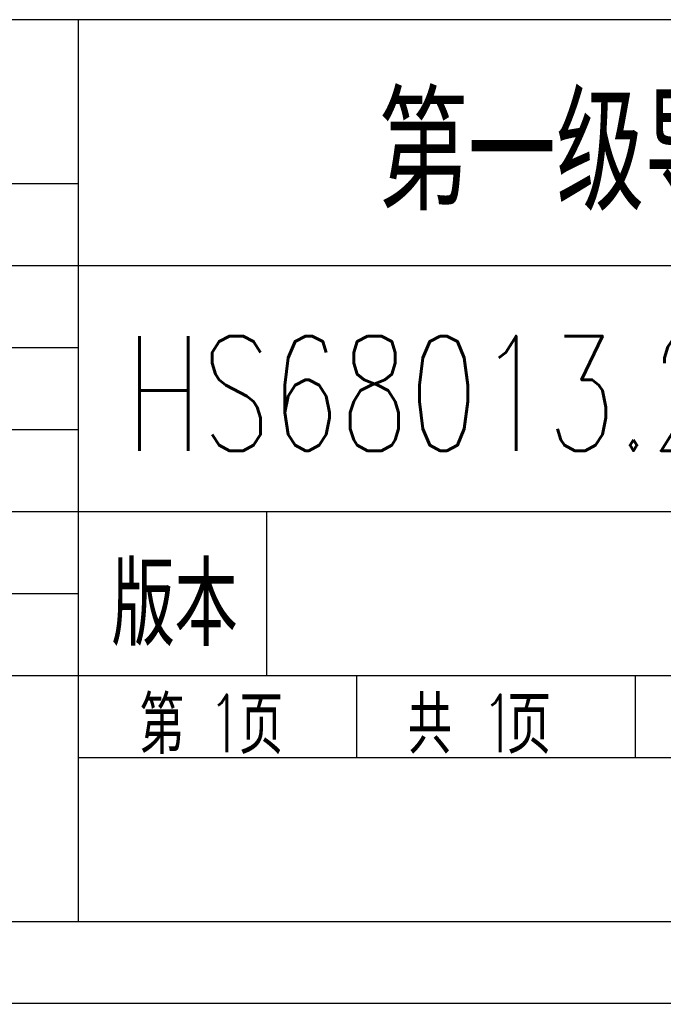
# Model space of a CAD drawing. Header units: inches. Extents: x 1744 to 2164, y 494 to 791.
# Drawn here: x 2085.9 to 2125.2, y 493.6 to 553.6 of the extents above; entities that cross this region are included whole.
import ezdxf
from ezdxf.enums import TextEntityAlignment as Align

# ---------------------------------------------------------------- set-up
doc = ezdxf.new("R2010")
doc.units = ezdxf.units.IN
doc.header["$MEASUREMENT"] = 0
for name, color, linetype, lineweight in [('1轮廓实线层', 7, 'Continuous', 0), ('2细线层', 1, 'Continuous', 0), ('6文字层', 3, 'Continuous', 0), ('图框层', 7, 'Continuous', 0)]:
    doc.layers.add(name, color=color, linetype=linetype, lineweight=lineweight)
doc.styles.add('HCTC', font='ROMANS.SHX', dxfattribs={"width": 0.7, "bigfont": 'INTECAD.SHX'})
doc.styles.add('日期', font='', dxfattribs={"width": 0.6})
doc.styles.add('更改文件号', font='', dxfattribs={"width": 0.7})
doc.styles.get('日期').set_extended_font_data('KaiTi_GB2312')
doc.styles.get('更改文件号').set_extended_font_data('KaiTi_GB2312')

# ---------------------------------------------------------------- blocks, each defined once
blk = doc.blocks.new('ZwmFrameMain_A3^_^中文^_^landscape')
at = {"color": 6, "linetype": 'Continuous'}
blk.add_line((0, 0), (390, 0), dxfattribs=at)
at = {"color": 7, "linetype": 'Continuous'}
blk.add_line((-25, -5), (395, -5), dxfattribs=at)
blk = doc.blocks.new('ZwmFrameMain_中文图纸标题栏')
at = {"layer": '1轮廓实线层', "color": 7, "linetype": 'Continuous'}
blk.add_line((0, 55), (-180, 55), dxfattribs=at)
at = {"layer": '2细线层', "color": 1, "linetype": 'Continuous'}
for p, q in [((-70, 0), (-70, 55)), ((-115, 45), (-70, 45)), ((-180, 40), (-70, 40)), ((-70.097, 40), (-0.097, 40)), ((-180, 35), (-70, 35)), ((-180, 30), (-70, 30)), ((-180, 25), (-70, 25)), ((-70.097, 25), (-0.097, 25)), ((-180, 20), (-70, 20)), ((-180, 15), (0, 15)), ((-53, 10), (-53, 15)), ((-36, 10), (-36, 15)), ((-70, 10), (0, 10)), ((-180, 0), (0, 0))]:
    blk.add_line(p, q, dxfattribs=at)
at = {"layer": '2细线层'}
blk.add_line((-58.512, 15), (-58.512, 25), dxfattribs=at)
at = {"layer": '6文字层', "color": 3, "style": 'HCTC', "width": 0.7}
for s, height, p in [('版本', 5, (-67.981, 16.804)), ('第  页', 3.5, (-66.254, 10.21)), ('共  页', 3.5, (-49.901, 10.227))]:
    blk.add_text(s, height=height, dxfattribs=at).set_placement(p)
at = {"layer": '6文字层'}
for tag, height, style, width, p, p2 in [('更改文件号9', 3.5, '更改文件号', 0.560806, (-162.763, 50.705), (-147.237, 50.705)), ('图样名称', 7, 'HCTC', 1.986851, (-66.237, 43.361), (-4.681, 43.361)), ('更改文件号8', 3.5, '更改文件号', 0.560806, (-162.763, 45.705), (-147.237, 45.705)), ('更改文件号7', 3.5, '更改文件号', 0.560806, (-162.763, 40.705), (-147.237, 40.705)), ('设计日期', 3.5, '日期', 0.675467, (-88.203, 40.705), (-74.603, 40.705)), ('更改文件号6', 3.5, '更改文件号', 0.560806, (-162.763, 35.705), (-147.237, 35.705)), ('校对日期', 3.5, '日期', 0.684112, (-88.188, 35.705), (-74.413, 35.705)), ('图样代号', 7, 'HCTC', 1.9994, (-67.109, 28.705), (-5.553, 28.705)), ('更改文件号5', 3.5, '更改文件号', 0.560806, (-162.763, 30.705), (-147.237, 30.705)), ('工艺日期', 3.5, '日期', 0.684112, (-88.188, 30.705), (-74.413, 30.705)), ('更改文件号4', 3.5, '更改文件号', 0.560806, (-162.763, 25.705), (-147.237, 25.705)), ('标准日期', 3.5, '日期', 0.684112, (-88.188, 25.705), (-74.413, 25.705)), ('更改文件号3', 3.5, '更改文件号', 0.560806, (-162.763, 20.705), (-147.237, 20.705)), ('审核日期', 3.5, '日期', 0.685221, (-88.366, 20.705), (-74.569, 20.705)), ('版本', 5, 'HCTC', 4.623419, (-55.235, 16.804), (-3.435, 16.804)), ('更改文件号2', 3.5, '更改文件号', 0.560806, (-162.763, 15.705), (-147.237, 15.705)), ('批准日期', 3.5, '日期', 0.662814, (-87.797, 15.705), (-74.452, 15.705)), ('更改文件号1', 3.5, '更改文件号', 0.560806, (-162.763, 10.705), (-147.237, 10.705)), ('比例', 3.5, 'HCTC', 2.043531, (-17.476, 10.282), (-2.178, 10.282)), ('项目', 5, 'HCTC', 6.289589, (-66.563, 1.476), (-3.667, 1.476))]:
    blk.add_attdef(tag, text='', height=height, dxfattribs=dict(at, style=style, width=width)).set_placement(p, p2, align=Align.FIT)
at = {"layer": '6文字层', "style": 'HCTC'}
for tag, width, p in [('更改者9', 0.980263, (-137.891, 52.454)), ('更改者8', 0.980263, (-137.891, 47.454)), ('更改者7', 0.980263, (-137.891, 42.454)), ('更改者6', 0.980263, (-137.891, 37.454)), ('校对人员', 0.87498, (-103.685, 37.454)), ('更改者5', 0.980263, (-137.891, 32.454)), ('工艺人员', 0.87498, (-103.685, 32.454)), ('更改者4', 0.969124, (-137.891, 27.454)), ('标准人员', 0.87498, (-103.685, 27.454)), ('更改者3', 0.980263, (-137.891, 22.454)), ('审核者', 1.14213, (-103.685, 22.454)), ('更改者2', 0.980263, (-137.891, 17.454)), ('批准者', 1.14213, (-103.685, 17.454)), ('更改者1', 1.052875, (-137.891, 12.454))]:
    blk.add_attdef(tag, text='', height=3.5, dxfattribs=dict(at, width=width)).set_placement(p, align=Align.MIDDLE)
at = {"layer": '6文字层', "style": 'HCTC', "flags": 4}
for tag, height, width, p, p2 in [('部门名称', 4.5, 0.603383, (-128.815, 47.279), (-74.64, 47.279)), ('第几页', 3.5, 1.835782, (-62.733, 10.325), (-59.368, 10.325)), ('共几页', 3.5, 1.728128, (-45.941, 10.325), (-42.773, 10.325))]:
    blk.add_attdef(tag, text='', height=height, dxfattribs=dict(at, width=width)).set_placement(p, p2, align=Align.FIT)
at = {"layer": '6文字层', "style": 'HCTC', "width": 0.874997}
blk.add_attdef('设计人员', text='', height=3.5, rotation=0.36438, dxfattribs=at).set_placement((-103.685, 42.538), align=Align.MIDDLE)

msp = doc.modelspace()

# ---------------------------------------------------------------- block references
at = {"layer": '图框层'}
msp.add_blockref('ZwmFrameMain_A3^_^中文^_^landscape', (1769.454, 498.573), dxfattribs=at)
ref = msp.add_blockref('ZwmFrameMain_中文图纸标题栏', (2159.454, 498.573), dxfattribs=at)
ref.add_attrib('图样名称', '第一级导叶片', dxfattribs={"layer": '6文字层', "height": 7, "style": 'HCTC', "width": 0.7}).set_placement((2123.994, 541.934), align=Align.CENTER)
ref.add_attrib('共几页', '1', dxfattribs={"layer": '6文字层', "height": 3.5, "style": 'HCTC', "width": 0.7}).set_placement((2115.097, 508.899), align=Align.CENTER)
ref.add_attrib('第几页', '1', dxfattribs={"layer": '6文字层', "height": 3.5, "style": 'HCTC', "width": 0.7}).set_placement((2098.403, 508.899), align=Align.CENTER)
ref.add_attrib('图样代号', 'HS68013.22.01.01', dxfattribs={"layer": '6文字层', "height": 7, "style": 'HCTC', "width": 0.652533}).set_placement((2092.345, 527.278), (2153.901, 527.278), align=Align.FIT)

doc.saveas('drawing.dxf')
